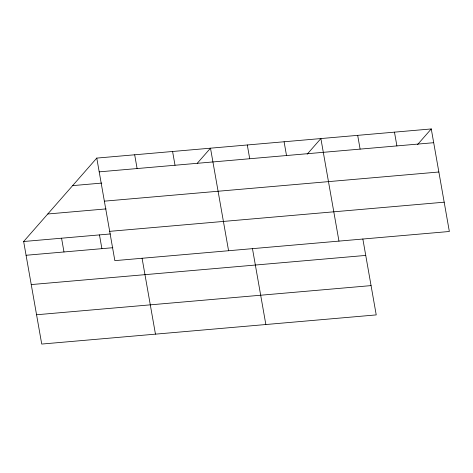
<?xml version="1.0" encoding="UTF-8"?>
<svg xmlns="http://www.w3.org/2000/svg" width="473" height="473" viewBox="0 0 473 473"><rect width="100%" height="100%" fill="white"/><g stroke="black" fill="none" stroke-linecap="round" stroke-linejoin="round"><path stroke-width="0.71" d="M362.844 238.983L376.23 314.906L41.73 344.06L23.65 241.508L96.77 158.094L431.27 128.94L449.35 231.492L114.85 260.641L96.77 158.094M197.253 163.297L210.497 148.185L228.577 250.731M307.16 154.216L320.883 138.565L338.964 241.112M417.547 144.596L431.27 128.94M99.194 171.859L433.694 142.704M72.641 185.623L101.801 183.081M104.362 201.161L438.861 172.006M47.779 213.985L106.1 208.9M109.683 231.344L444.182 202.19M23.65 241.508L110.404 233.946M26.08 255.272L112.834 247.71M31.242 284.575L365.741 255.42M36.569 314.758L371.069 285.609M394.47 132.15L396.9 145.915M357.677 135.355L360.107 149.119M284.09 141.77L286.514 155.534M247.29 144.975L249.72 158.739M252.458 248.603L265.85 324.525M172.586 151.484L175.016 165.254M134.681 154.789L137.105 168.554M142.077 258.223L155.463 334.145M99.472 234.904L101.896 248.668M61.561 238.203L63.985 251.967"/></g></svg>
